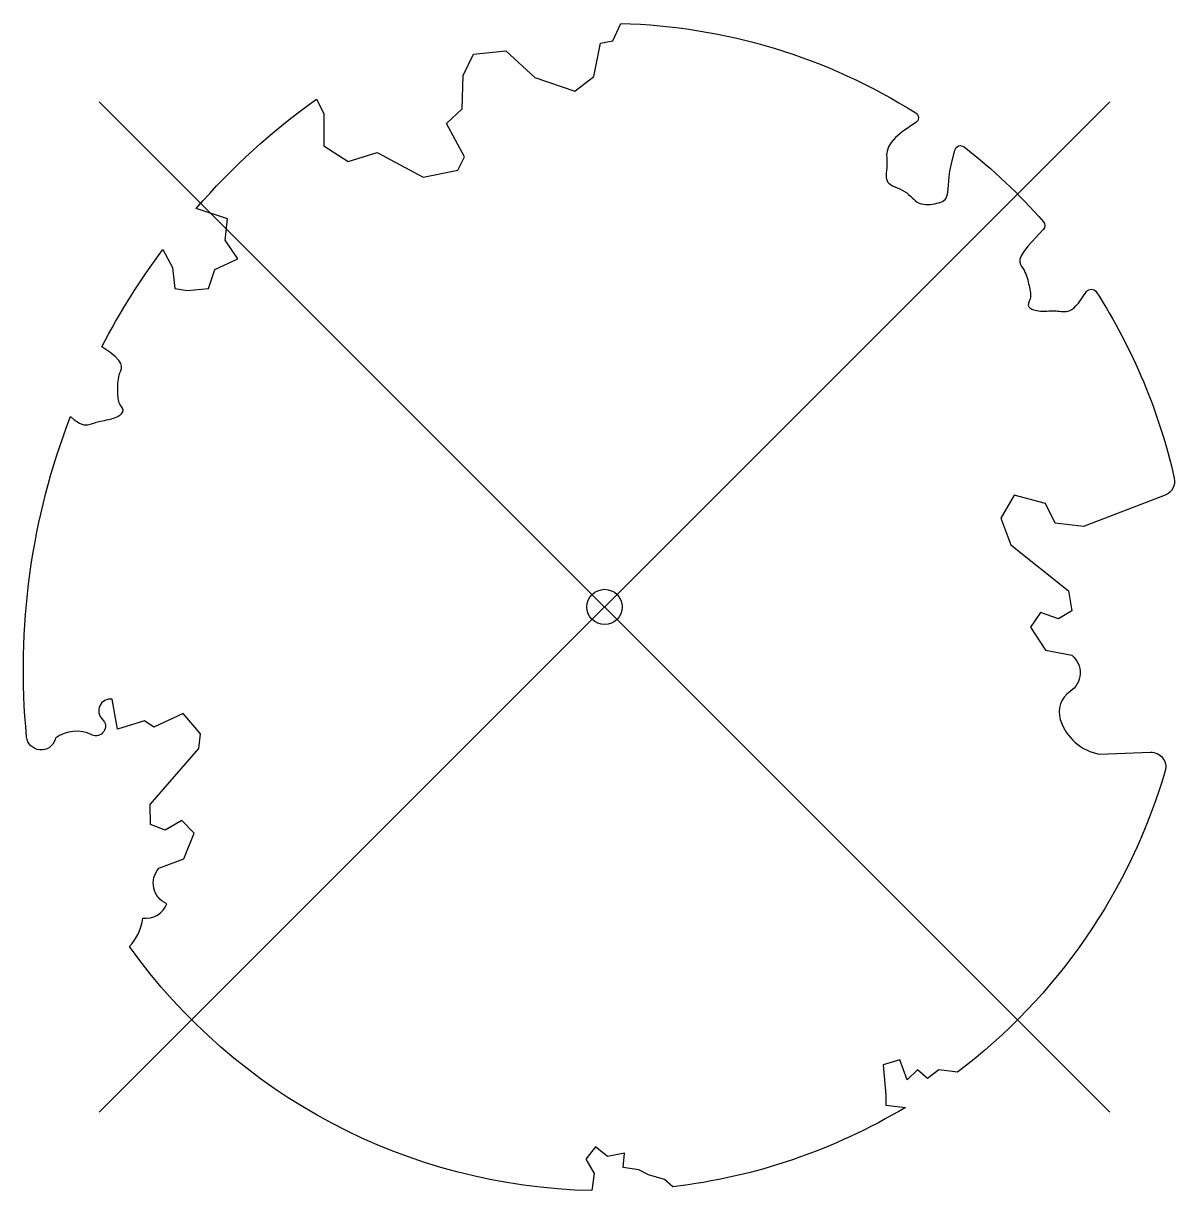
# Model space of a CAD drawing. Header units: metres. Extents: x -4.94 to 4.84, y -4.96 to 4.96.
import ezdxf

# ---------------------------------------------------------------- set-up
doc = ezdxf.new("R2010")
doc.units = ezdxf.units.M
doc.header["$LTSCALE"] = 0.2

msp = doc.modelspace()

# ---------------------------------------------------------------- linework, layer by layer
at = {"lineweight": -3}
for p, q in [((-4.2929, 4.2929), (4.2929, -4.2929)), ((4.2929, 4.2929), (-4.2929, -4.2929))]:
    msp.add_line(p, q, dxfattribs=at)
at = {"flags": 128}
msp.add_lwpolyline([(3.8222, 2.5169), (3.8353, 2.5164), (3.8472, 2.5154), (3.8582, 2.5142), (3.8686, 2.5128), (3.8787, 2.5116), (3.889, 2.5106), (3.8997, 2.5101), (3.9111, 2.5102), (3.9236, 2.5112), (3.9373, 2.514), (3.9522, 2.5192), (3.9683, 2.5279), (3.9859, 2.5407), (4.0048, 2.5586), (4.0252, 2.5823), (4.0956, 2.68, -0.52938), (4.1776, 2.6778, -0.087139), (4.84, 1.0942, -0.372341), (4.7636, 0.9511), (4.0676, 0.6832), (3.8294, 0.7113), (3.7453, 0.8795), (3.4791, 0.9496), (3.367, 0.7533), (3.4511, 0.529), (3.9415, 0.1365), (3.9695, -0.0318), (3.8574, -0.1019), (3.7033, -0.0458), (3.6192, -0.172), (3.7453, -0.3682), (3.9695, -0.4103, -0.504641), (3.9555, -0.7187, 0.331948), (3.8714, -0.9571, 0.282008), (4.2077, -1.2515), (4.6386, -1.2352, -0.512156), (4.7623, -1.394, -0.16076), (2.9969, -3.955), (2.8391, -3.9337), (2.7428, -4.0087), (2.6571, -3.9337), (2.5715, -4.0195), (2.5073, -3.848), (2.3681, -3.8909), (2.3895, -4.1481), (2.3895, -4.2338), (2.5555, -4.2535, -0.106371), (0.5798, -4.9282), (0.508, -4.8672), (0.3744, -4.8261), (0.2922, -4.7849), (0.1586, -4.7644), (0.1689, -4.641), (0.025, -4.6718), (-0.0777, -4.5895), (-0.16, -4.6924), (-0.088, -4.8158), (-0.1088, -4.961, -0.236298), (-4.0366, -2.886, 0.159625), (-3.924, -2.6447, 0.350802), (-3.7186, -2.5222, -0.504641), (-3.7883, -2.2214), (-3.5754, -2.1395), (-3.4869, -1.9236), (-3.5925, -1.8147), (-3.7339, -1.8978), (-3.8568, -1.8492), (-3.8597, -1.6786), (-3.4485, -1.2038), (-3.4341, -1.0785), (-3.5799, -0.9058), (-3.829, -1.0229), (-3.9088, -0.9687), (-4.1379, -1.0394), (-4.1841, -0.7836, 0.733583), (-4.2665, -0.9556, -0.861625), (-4.3564, -1.0862, 0.279978), (-4.6646, -1.1144), (-4.668, -1.1261, -0.827056), (-4.9106, -1.1036, -0.116774), (-4.5373, 1.6186), (-4.5089, 1.5939), (-4.4836, 1.5755), (-4.4611, 1.5624), (-4.4411, 1.5539), (-4.4234, 1.5492), (-4.4077, 1.5475), (-4.3937, 1.548), (-4.3813, 1.5498), (-4.3701, 1.5523), (-4.3599, 1.5552), (-4.3501, 1.5585), (-4.3405, 1.5621), (-4.3307, 1.5658), (-4.3203, 1.5695), (-4.309, 1.5731), (-4.2963, 1.5766), (-4.2821, 1.5799), (-4.2666, 1.583), (-4.2501, 1.5861), (-4.2329, 1.5893), (-4.2155, 1.5928), (-4.1982, 1.5968), (-4.1813, 1.6013), (-4.1651, 1.6065), (-4.15, 1.6124), (-4.1363, 1.6191), (-4.1239, 1.6264), (-4.1133, 1.634), (-4.1044, 1.642), (-4.0976, 1.6501), (-4.0929, 1.6582), (-4.0905, 1.6661), (-4.0906, 1.6738), (-4.0927, 1.6814), (-4.0965, 1.6891), (-4.1014, 1.6971), (-4.1069, 1.7054), (-4.1128, 1.7143), (-4.1184, 1.7241), (-4.1233, 1.7347), (-4.1273, 1.7464), (-4.1302, 1.7592), (-4.1324, 1.7728), (-4.1338, 1.7873), (-4.1346, 1.8024), (-4.1351, 1.8182), (-4.1353, 1.8344), (-4.1353, 1.851), (-4.1352, 1.868), (-4.135, 1.8851), (-4.1343, 1.9024), (-4.133, 1.9198), (-4.1309, 1.9373), (-4.1277, 1.9549), (-4.1233, 1.9723), (-4.1174, 1.9897), (-4.1103, 2.0072), (-4.1047, 2.0255), (-4.1035, 2.0457), (-4.1097, 2.0688), (-4.1265, 2.0957), (-4.157, 2.1276), (-4.204, 2.1654), (-4.2708, 2.2102, -0.040997), (-3.7526, 3.0375), (-3.67, 2.8861), (-3.6522, 2.7071), (-3.5448, 2.6892), (-3.3659, 2.7071), (-3.3122, 2.8682), (-3.1153, 2.9577), (-3.2227, 3.1187), (-3.2048, 3.2977), (-3.4709, 3.3864, -0.05814), (-2.4484, 4.3161), (-2.3863, 4.1952), (-2.3863, 3.9199), (-2.1776, 3.787), (-1.931, 3.863), (-1.5421, 3.6542), (-1.248, 3.7111), (-1.1911, 3.825), (-1.3429, 4.1097), (-1.2101, 4.2331), (-1.2006, 4.5179), (-1.1152, 4.6982), (-0.8402, 4.7267), (-0.5935, 4.4989), (-0.2521, 4.385), (-0.0908, 4.5084), (-0.0339, 4.7931), (0.0705, 4.8121), (0.1378, 4.9603, -0.13428), (2.643, 4.1998, -0.541727), (2.6443, 4.1166), (2.5275, 4.0377), (2.4716, 3.9906), (2.4339, 3.9481), (2.4111, 3.9097), (2.3996, 3.8748), (2.396, 3.8427), (2.3968, 3.813), (2.3987, 3.7851), (2.3989, 3.7584), (2.3974, 3.733), (2.3953, 3.709), (2.3933, 3.6865), (2.3923, 3.6657), (2.393, 3.6467), (2.3965, 3.6297), (2.4035, 3.6146), (2.4146, 3.6017), (2.4292, 3.5904), (2.4467, 3.5804), (2.4662, 3.5711), (2.4868, 3.5622), (2.508, 3.553), (2.5288, 3.5432), (2.5484, 3.5322), (2.5664, 3.5199), (2.5828, 3.5064), (2.5981, 3.4924), (2.6128, 3.4784), (2.6271, 3.4649), (2.6417, 3.4524), (2.6568, 3.4416), (2.6729, 3.4328), (2.6902, 3.4265), (2.7086, 3.4225), (2.7278, 3.4206), (2.7474, 3.4204), (2.767, 3.4217), (2.7865, 3.4241), (2.8053, 3.4274), (2.8233, 3.4313), (2.8401, 3.4356), (2.8556, 3.4406), (2.8696, 3.4467), (2.8821, 3.4543), (2.8929, 3.4638), (2.9019, 3.4756), (2.909, 3.4901), (2.9141, 3.5078), (2.9173, 3.529), (2.9193, 3.5541), (2.921, 3.5837), (2.9235, 3.6183), (2.9276, 3.6582), (2.9342, 3.7039), (2.9444, 3.756), (2.9761, 3.8833, -0.543104), (3.0548, 3.9104, -0.046766), (3.7283, 3.2746, -0.385168), (3.7273, 3.2081), (3.5978, 3.069), (3.5606, 3.0214), (3.5383, 2.9834), (3.5281, 2.9533), (3.5273, 2.9294), (3.5331, 2.9101), (3.5428, 2.8935), (3.5536, 2.8782), (3.5633, 2.8626), (3.5716, 2.8466), (3.5787, 2.8302), (3.5848, 2.8137), (3.5901, 2.797), (3.5947, 2.7803), (3.5988, 2.7637), (3.6027, 2.7472), (3.6065, 2.731), (3.61, 2.7152), (3.6132, 2.6998), (3.6158, 2.6848), (3.6178, 2.6704), (3.6188, 2.6567), (3.6188, 2.6436), (3.6177, 2.6313), (3.6153, 2.6198), (3.6121, 2.609), (3.6084, 2.599), (3.6049, 2.5896), (3.6019, 2.5807), (3.6001, 2.5724), (3.5997, 2.5645), (3.6014, 2.557), (3.6055, 2.5498), (3.612, 2.543), (3.6205, 2.5367), (3.6309, 2.531), (3.643, 2.5259), (3.6567, 2.5217), (3.6716, 2.5183), (3.6877, 2.5159), (3.7046, 2.5146), (3.7221, 2.5141), (3.7399, 2.5142), (3.7576, 2.5147), (3.7751, 2.5155), (3.7918, 2.5163), (3.8077, 2.5168)], format="xyb", close=True, dxfattribs=at)
at = {"ltscale": 0.1}
msp.add_circle((0, 0), 0.15, dxfattribs=at)

doc.saveas('drawing.dxf')
